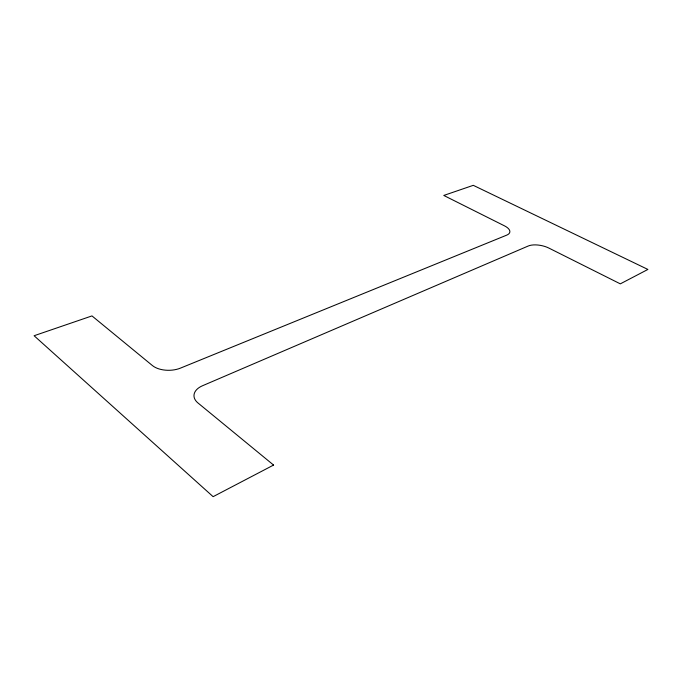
<?xml version="1.0" encoding="UTF-8"?>
<svg xmlns="http://www.w3.org/2000/svg" width="682" height="682" viewBox="0 0 682 682"><rect width="100%" height="100%" fill="white"/><g stroke="black" fill="none" stroke-linecap="round" stroke-linejoin="round"><path stroke-width="1.02" d="M273.576 465.064L213.116 496.667L34.1 335.732L91.976 315.911L152.41 365.552A19.931 11.159 -0.9 0 0 180.474 368.118L506.743 235.128A14.586 6.291 10.3 0 0 504.492 225.853L443.769 195.444L473.291 185.334L647.9 269.441L620.322 283.857L548.916 248.095A15.166 6.675 11.6 0 0 528.218 246.014L202.494 385.756A20.656 12.31 0.4 0 0 197.942 402.943L273.576 465.064"/></g></svg>
